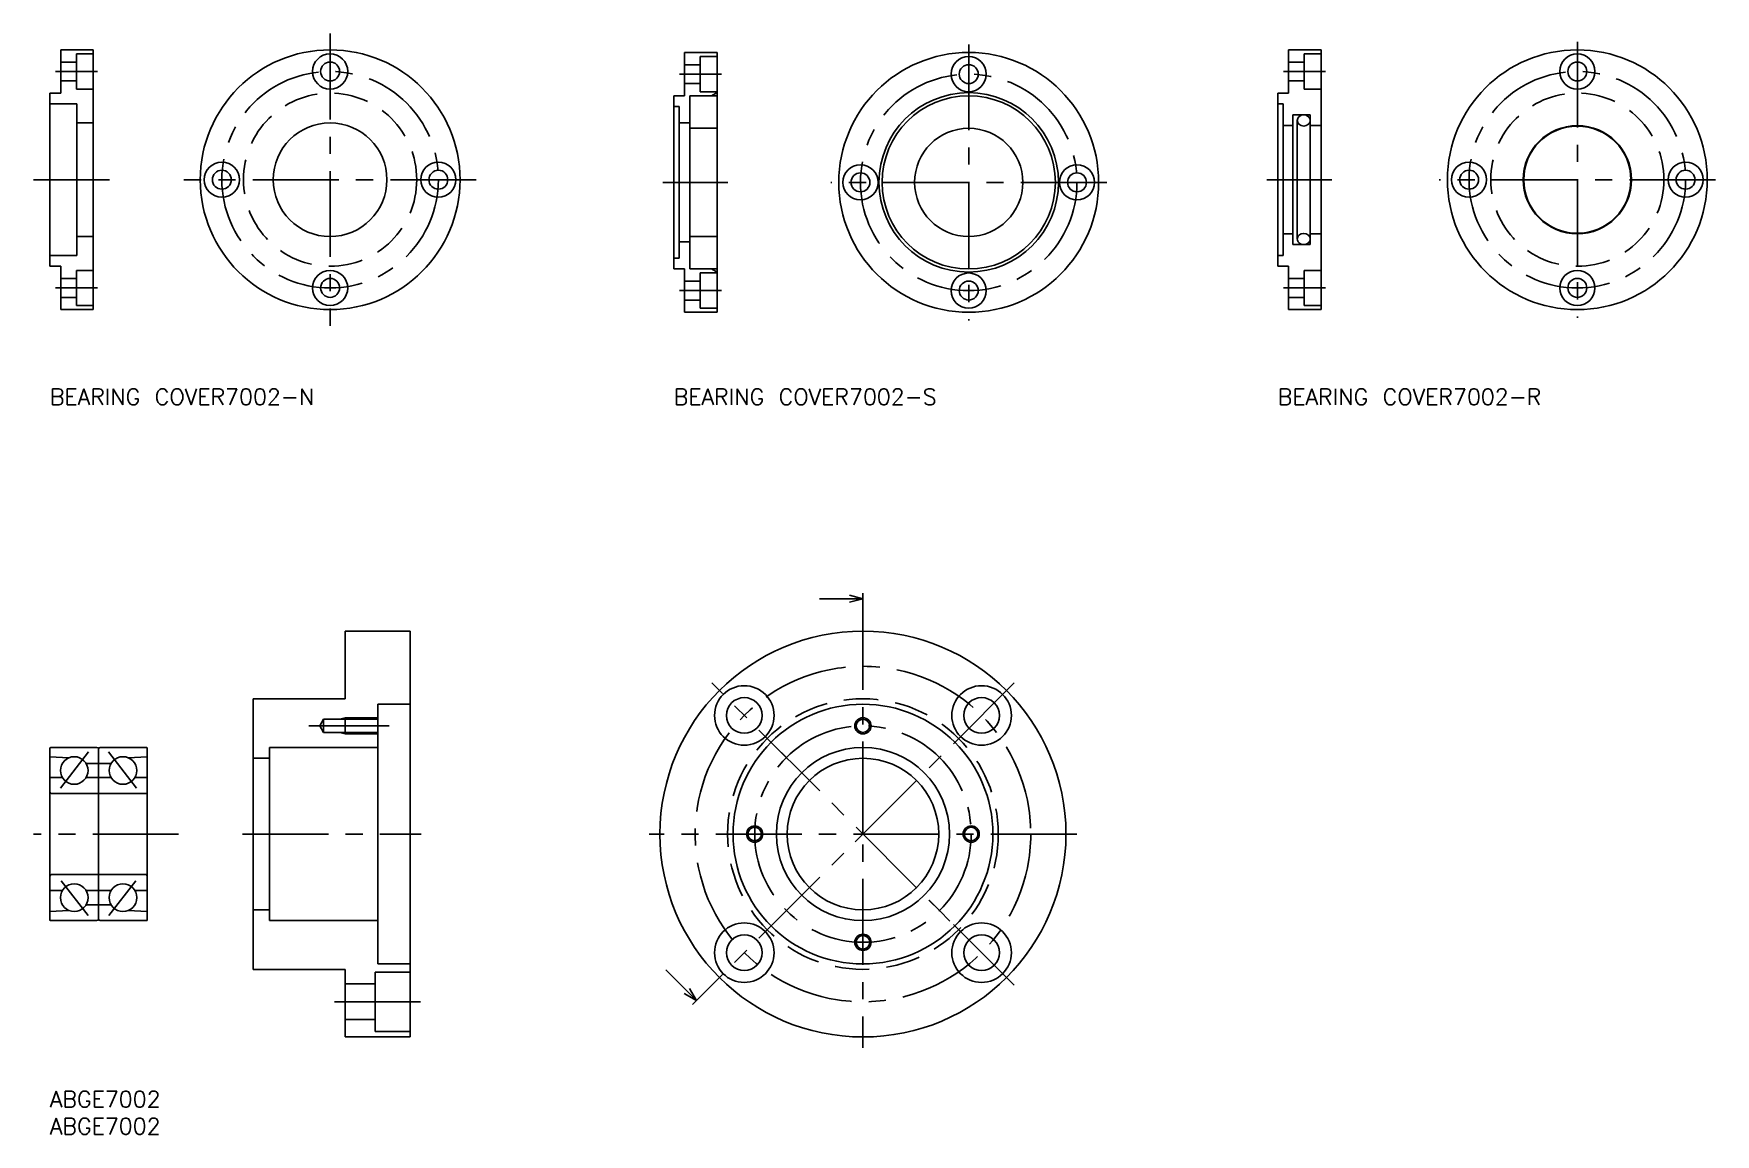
# Model space of a CAD drawing. Extents: x -3 to 308, y -8 to 195.
import ezdxf

# ---------------------------------------------------------------- set-up
doc = ezdxf.new("R2010")
doc.units = 0
doc.header["$LTSCALE"] = 0.5
doc.linetypes.add('CENTER', pattern=[50.8, 31.75, -6.35, 6.35, -6.35])
doc.linetypes.add('DASHED', pattern=[19.05, 12.7, -6.35])
for name, color, linetype in [('MSM_CENTER', 1, 'CENTER'), ('MSM_CONTINUOUS', 7, 'CONTINUOUS'), ('MSM_DASHED', 4, 'DASHED'), ('MSM_NARROW', 5, 'CONTINUOUS'), ('MSM_PART_NUMBER', 7, 'CONTINUOUS')]:
    doc.layers.add(name, color=color, linetype=linetype)
doc.styles.get("Standard").update_dxf_attribs({"font": 'txt.shx', "height": 3, "bigfont": 'bigfont.shx'})

# ---------------------------------------------------------------- blocks, each defined once
blk = doc.blocks.new('*U14')
at = {"layer": 'MSM_PART_NUMBER'}
blk.add_text('ABGE7002', height=3, dxfattribs=at).set_placement((0, -3))
blk = doc.blocks.new('*U15')
at = {"layer": 'MSM_PART_NUMBER'}
blk.add_text('ABGE7002', height=3, dxfattribs=at).set_placement((0, -8))
blk = doc.blocks.new('*U16')
at = {"layer": 'MSM_PART_NUMBER'}
blk.add_text('BEARING COVER7002-N', height=3, dxfattribs=at).set_placement((0, 126.81))
blk = doc.blocks.new('*U17')
at = {"layer": 'MSM_PART_NUMBER'}
blk.add_text('BEARING COVER7002-S', height=3, dxfattribs=at).set_placement((115.25, 126.81))
blk = doc.blocks.new('*U18')
at = {"layer": 'MSM_PART_NUMBER'}
blk.add_text('BEARING COVER7002-R', height=3, dxfattribs=at).set_placement((226.83, 126.81))

msp = doc.modelspace()

# ---------------------------------------------------------------- linework, layer by layer
at = {"layer": 'MSM_CENTER'}
for p, q in [((51.77, 195.43), (51.77, 141.43)), ((169.74, 193.44), (169.74, 142.44)), ((282.17, 193.93), (282.17, 142.93)), ((8.8, 188.43), (1.07, 188.43)), ((124.05, 187.94), (116.32, 187.94)), ((235.63, 188.43), (227.9, 188.43)), ((11, 168.43), (-3, 168.43)), ((78.77, 168.43), (24.77, 168.43)), ((125.25, 167.94), (113.25, 167.94)), ((195.24, 167.94), (144.24, 167.94)), ((236.83, 168.43), (224.83, 168.43)), ((307.67, 168.43), (256.67, 168.43)), ((8.8, 148.43), (1.07, 148.43)), ((124.05, 147.94), (116.32, 147.94)), ((235.63, 148.43), (227.9, 148.43)), ((150.2, 90), (150.2, 8)), ((178.13, 75.43), (120.15, 17.45)), ((178.13, 19.57), (122.27, 75.43)), ((47.84, 67.5), (62.67, 67.5)), ((7.16, 62.69), (1.98, 56)), ((10.84, 62.69), (16.02, 56)), ((136.06, 61.64), (134.11, 63.59)), ((23.79, 47.5), (-3, 47.5)), ((35.57, 47.5), (68.57, 47.5)), ((189.7, 47.5), (110.7, 47.5)), ((2.1, 38.84), (7.08, 32.42)), ((15.9, 38.84), (10.92, 32.42)), ((164.34, 33.36), (162.4, 35.3)), ((164.34, 33.36), (166.28, 31.41)), ((52.57, 16.5), (68.57, 16.5))]:
    msp.add_line(p, q, dxfattribs=at)
for centre, radius in [((51.77, 168.43), 20), ((169.74, 167.94), 20), ((282.17, 168.43), 20), ((150.2, 47.5), 31), ((150.2, 47.5), 20)]:
    msp.add_circle(centre, radius, dxfattribs=at)
at = {"layer": 'MSM_CONTINUOUS'}
for p, q in [((2, 184.43), (2, 192.43)), ((8, 192.43), (2, 192.43)), ((4.9, 190.18), (2, 190.18)), ((4.9, 185.18), (4.9, 191.68)), ((8, 191.68), (4.9, 191.68)), ((8, 144.43), (8, 192.43)), ((117.25, 191.94), (117.25, 183.94)), ((123.25, 191.94), (117.25, 191.94)), ((120.15, 189.69), (117.25, 189.69)), ((123.25, 191.19), (120.15, 191.19)), ((120.15, 184.69), (120.15, 191.19)), ((123.25, 143.94), (123.25, 191.94)), ((228.83, 192.43), (228.83, 184.43)), ((234.83, 192.43), (228.83, 192.43)), ((231.73, 190.18), (228.83, 190.18)), ((234.83, 191.68), (231.73, 191.68)), ((231.73, 185.18), (231.73, 191.68)), ((234.83, 144.43), (234.83, 192.43)), ((4.9, 186.68), (2, 186.68)), ((231.73, 186.68), (228.83, 186.68)), ((2, 184.43), (0, 184.43)), ((0, 184.43), (0, 152.43)), ((8, 185.18), (4.9, 185.18)), ((115.25, 183.94), (115.25, 151.94)), ((117.25, 183.94), (115.25, 183.94)), ((120.15, 186.19), (117.25, 186.19)), ((118.25, 151.94), (118.25, 183.94)), ((123.25, 183.94), (118.25, 183.94)), ((123.25, 184.69), (120.15, 184.69)), ((122.25, 183.94), (123.25, 184.52)), ((228.83, 184.43), (226.83, 184.43)), ((226.83, 184.43), (226.83, 152.43)), ((234.83, 185.18), (231.73, 185.18)), ((5, 182.43), (0, 182.43)), ((5, 154.43), (5, 182.43)), ((116.25, 181.94), (115.25, 181.94)), ((116.25, 181.94), (116.25, 153.94)), ((227.83, 182.43), (226.83, 182.43)), ((227.83, 182.43), (227.83, 154.43)), ((229.63, 156.43), (229.63, 180.43)), ((232.83, 180.43), (229.63, 180.43)), ((232.83, 156.43), (232.83, 180.43)), ((8, 178.93), (5, 178.93)), ((118.25, 178.94), (116.25, 178.94)), ((123.25, 177.94), (118.25, 177.94)), ((229.63, 178.43), (227.83, 178.43)), ((230.43, 157.48), (230.43, 179.38)), ((234.83, 178.43), (232.83, 178.43)), ((8, 157.93), (5, 157.93)), ((118.25, 156.94), (116.25, 156.94)), ((123.25, 157.94), (118.25, 157.94)), ((229.63, 158.43), (227.83, 158.43)), ((232.83, 156.43), (229.63, 156.43)), ((234.83, 158.43), (232.83, 158.43)), ((5, 154.43), (0, 154.43)), ((2, 152.43), (0, 152.43)), ((2, 144.43), (2, 152.43)), ((116.25, 153.94), (115.25, 153.94)), ((227.83, 154.43), (226.83, 154.43)), ((228.83, 152.43), (226.83, 152.43)), ((228.83, 152.43), (228.83, 144.43)), ((4.9, 150.18), (2, 150.18)), ((4.9, 151.68), (4.9, 145.18)), ((8, 151.68), (4.9, 151.68)), ((117.25, 151.94), (115.25, 151.94)), ((117.25, 151.94), (117.25, 143.94)), ((120.15, 149.69), (117.25, 149.69)), ((123.25, 151.94), (118.25, 151.94)), ((123.25, 151.19), (120.15, 151.19)), ((120.15, 151.19), (120.15, 144.69)), ((122.25, 151.94), (123.25, 151.36)), ((231.73, 150.18), (228.83, 150.18)), ((234.83, 151.68), (231.73, 151.68)), ((231.73, 151.68), (231.73, 145.18)), ((4.9, 146.68), (2, 146.68)), ((120.15, 146.19), (117.25, 146.19)), ((231.73, 146.68), (228.83, 146.68)), ((2, 144.43), (8, 144.43)), ((8, 145.18), (4.9, 145.18)), ((117.25, 143.94), (123.25, 143.94)), ((123.25, 144.69), (120.15, 144.69)), ((228.83, 144.43), (234.83, 144.43)), ((234.83, 145.18), (231.73, 145.18)), ((150.2, 91), (142.2, 91)), ((147.7, 91.67), (150.2, 91)), ((150.2, 91), (147.7, 90.33)), ((150.2, 90), (150.2, 92)), ((54.57, 85), (66.57, 85)), ((54.57, 85), (54.57, 72.5)), ((66.57, 85), (66.57, 10)), ((37.57, 72.5), (54.57, 72.5)), ((37.57, 22.5), (37.57, 72.5)), ((60.57, 71.5), (66.57, 71.5)), ((60.57, 71.5), (60.57, 23.5)), ((50.57, 68.73), (49.86, 67.5)), ((60.57, 68.73), (50.57, 68.73)), ((50.57, 66.27), (50.57, 68.73)), ((54.57, 66), (54.57, 69)), ((50.57, 66.27), (49.86, 67.5)), ((60.57, 66.27), (50.57, 66.27)), ((0, 31.65), (0, 63.35)), ((0.15, 63.5), (8.7, 63.5)), ((9, 63.2), (9, 31.8)), ((9.3, 63.5), (17.85, 63.5)), ((18, 63.35), (18, 31.65)), ((40.57, 63.5), (60.57, 63.5)), ((40.57, 63.5), (40.57, 31.5)), ((3.51, 61.6), (0, 61.8)), ((11.31, 60.55), (6.69, 60.55)), ((14.49, 61.6), (18, 61.8)), ((37.57, 61.5), (40.57, 61.5)), ((0, 57.95), (2.31, 57.95)), ((11.31, 57.95), (6.69, 57.95)), ((18, 57.95), (15.69, 57.95)), ((8.85, 55), (0.3, 55)), ((9.15, 55), (17.7, 55)), ((148.78, 46.09), (150.2, 47.5)), ((150.2, 47.5), (150.2, 49.5)), ((8.85, 40), (0.3, 40)), ((9.15, 40), (17.7, 40)), ((0, 37.05), (2.31, 37.05)), ((11.31, 37.05), (6.69, 37.05)), ((11.31, 34.45), (6.69, 34.45)), ((18, 37.05), (15.69, 37.05)), ((3.51, 33.4), (0, 33.2)), ((8.7, 31.5), (0.15, 31.5)), ((17.85, 31.5), (9.3, 31.5)), ((14.49, 33.4), (18, 33.2)), ((37.57, 33.5), (40.57, 33.5)), ((40.57, 31.5), (60.57, 31.5)), ((37.57, 22.5), (54.57, 22.5)), ((54.57, 22.5), (54.57, 10)), ((60.07, 11), (60.07, 22)), ((60.07, 22), (66.57, 22)), ((60.57, 23.5), (66.57, 23.5)), ((119.44, 16.74), (113.78, 22.4)), ((54.57, 19.8), (60.07, 19.8)), ((118.14, 18.98), (119.44, 16.74)), ((119.44, 16.74), (117.2, 18.03)), ((118.73, 16.03), (120.15, 17.45)), ((54.57, 13.2), (60.07, 13.2)), ((66.57, 10), (54.57, 10)), ((60.07, 11), (66.57, 11))]:
    msp.add_line(p, q, dxfattribs=at)
for centre, radius in [((51.77, 168.43), 24), ((51.77, 188.43), 3.25), ((51.77, 188.43), 1.75), ((169.74, 167.94), 24), ((169.74, 187.94), 3.25), ((169.74, 187.94), 1.75), ((282.17, 168.43), 24), ((282.17, 188.43), 3.25), ((282.17, 188.43), 1.75), ((169.74, 167.94), 16.58), ((169.74, 167.94), 16), ((51.77, 168.43), 10.5), ((169.74, 167.94), 10), ((282.17, 168.43), 10), ((282.17, 168.43), 9.9), ((31.77, 168.43), 3.25), ((71.77, 168.43), 3.25), ((149.74, 167.94), 3.25), ((189.74, 167.94), 3.25), ((262.17, 168.43), 3.25), ((302.17, 168.43), 3.25), ((31.77, 168.43), 1.75), ((71.77, 168.43), 1.75), ((149.74, 167.94), 1.75), ((189.74, 167.94), 1.75), ((262.17, 168.43), 1.75), ((302.17, 168.43), 1.75), ((51.77, 148.43), 3.25), ((51.77, 148.43), 1.75), ((169.74, 147.94), 3.25), ((169.74, 147.94), 1.75), ((282.17, 148.43), 3.25), ((282.17, 148.43), 1.75), ((150.2, 47.5), 37.5), ((128.28, 69.42), 5.5), ((172.12, 69.42), 5.5), ((128.28, 69.42), 3.3), ((150.2, 47.5), 24), ((172.12, 69.42), 3.3), ((150.2, 67.5), 1.23), ((150.2, 47.5), 16), ((4.5, 59.25), 2.55), ((13.5, 59.25), 2.55), ((150.2, 47.5), 14), ((130.2, 47.5), 1.25), ((170.2, 47.5), 1.25), ((4.5, 35.75), 2.55), ((13.5, 35.75), 2.55), ((128.28, 25.58), 5.5), ((172.12, 25.58), 5.5), ((128.28, 25.58), 3.3), ((150.2, 27.5), 1.25), ((172.12, 25.58), 3.3)]:
    msp.add_circle(centre, radius, dxfattribs=at)
for centre, radius, start, end in [((231.63, 179.17), 1.25, 45.2696, 134.7304), ((231.34, 179.38), 0.902, 130.4647, 229.5353), ((231.63, 179.58), 1.25, 225.2696, 314.7304), ((231.93, 179.38), 0.902, 310.4647, 49.5353), ((231.63, 157.27), 1.25, 45.2696, 134.7304), ((231.34, 157.48), 0.902, 130.4647, 229.5353), ((231.63, 157.68), 1.25, 225.2696, 314.7304), ((231.93, 157.48), 0.902, 310.4647, 49.5353), ((0.15, 63.35), 0.15, 90, 180), ((8.7, 63.2), 0.3, 0, 90), ((9.3, 63.2), 0.3, 90, 180), ((17.85, 63.35), 0.15, 0, 90), ((0.3, 55.3), 0.3, 180, 270), ((8.85, 55.15), 0.15, 270, 0), ((9.15, 55.15), 0.15, 180, 270), ((17.7, 55.3), 0.3, 270, 0), ((0.3, 39.7), 0.3, 90, 180), ((8.85, 39.85), 0.15, 0, 90), ((9.15, 39.85), 0.15, 90, 180), ((17.7, 39.7), 0.3, 0, 90), ((0.15, 31.65), 0.15, 180, 270), ((8.7, 31.8), 0.3, 270, 0), ((9.3, 31.8), 0.3, 180, 270), ((17.85, 31.65), 0.15, 270, 0)]:
    msp.add_arc(centre, radius, start, end, dxfattribs=at)
at = {"layer": 'MSM_DASHED'}
for centre, radius in [((51.77, 168.43), 16), ((282.17, 168.43), 16), ((150.2, 47.5), 25)]:
    msp.add_circle(centre, radius, dxfattribs=at)
at = {"layer": 'MSM_NARROW'}
for p, q in [((54.57, 69), (53.57, 68.73)), ((60.57, 69), (54.57, 69)), ((54.57, 66), (53.57, 66.27)), ((54.57, 66), (60.57, 66))]:
    msp.add_line(p, q, dxfattribs=at)
for centre in [(150.2, 67.5), (130.2, 47.5), (170.2, 47.5), (150.2, 27.5)]:
    msp.add_circle(centre, 1.5, dxfattribs=at)

# ---------------------------------------------------------------- block references
at = {"layer": 'MSM_CONTINUOUS'}
for name in ['*U16', '*U17', '*U18', '*U14', '*U15']:
    msp.add_blockref(name, (0, 0), dxfattribs=at)

doc.saveas('drawing.dxf')
